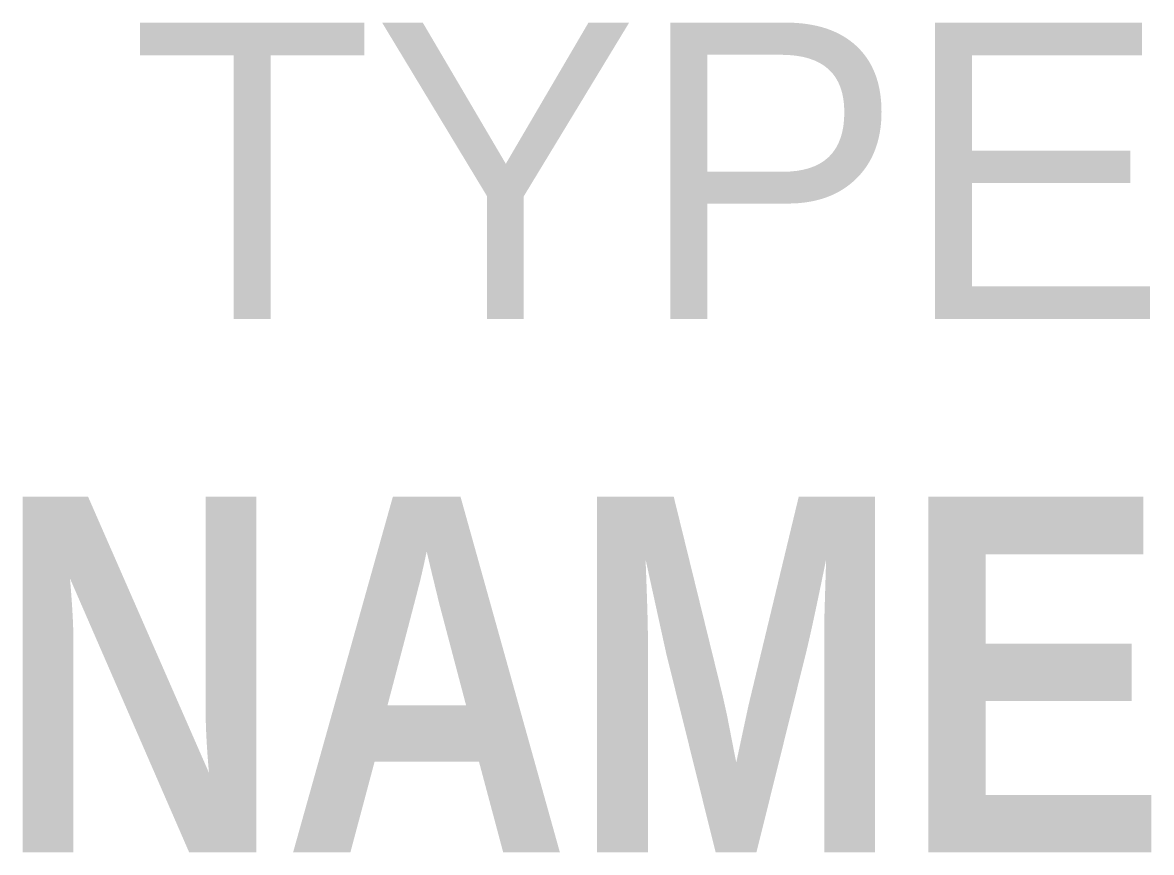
# Model space of a CAD drawing. Header units: millimetres. Extents: x -9.65 to -0.13, y 0 to 7.
import ezdxf
from ezdxf.enums import TextEntityAlignment as Align

# ---------------------------------------------------------------- set-up
doc = ezdxf.new("R2010")
doc.units = ezdxf.units.MM
doc.styles.add('LABEL', font='sanssb__.ttf', dxfattribs={"width": 0.8, "height": 1.6})

msp = doc.modelspace()

# ---------------------------------------------------------------- texts
at = {"color": 4, "flags": 1}
msp.add_attdef('TYPE', text='TYPE', height=2.5, dxfattribs=at).set_placement((0, 4.4964), align=Align.RIGHT)
at = {"color": 4, "linetype": 'Continuous', "style": 'LABEL', "width": 0.8}
msp.add_attdef('NAME', text='NAME', height=3, dxfattribs=at).set_placement((0, 0), align=Align.RIGHT)

doc.saveas('drawing.dxf')
